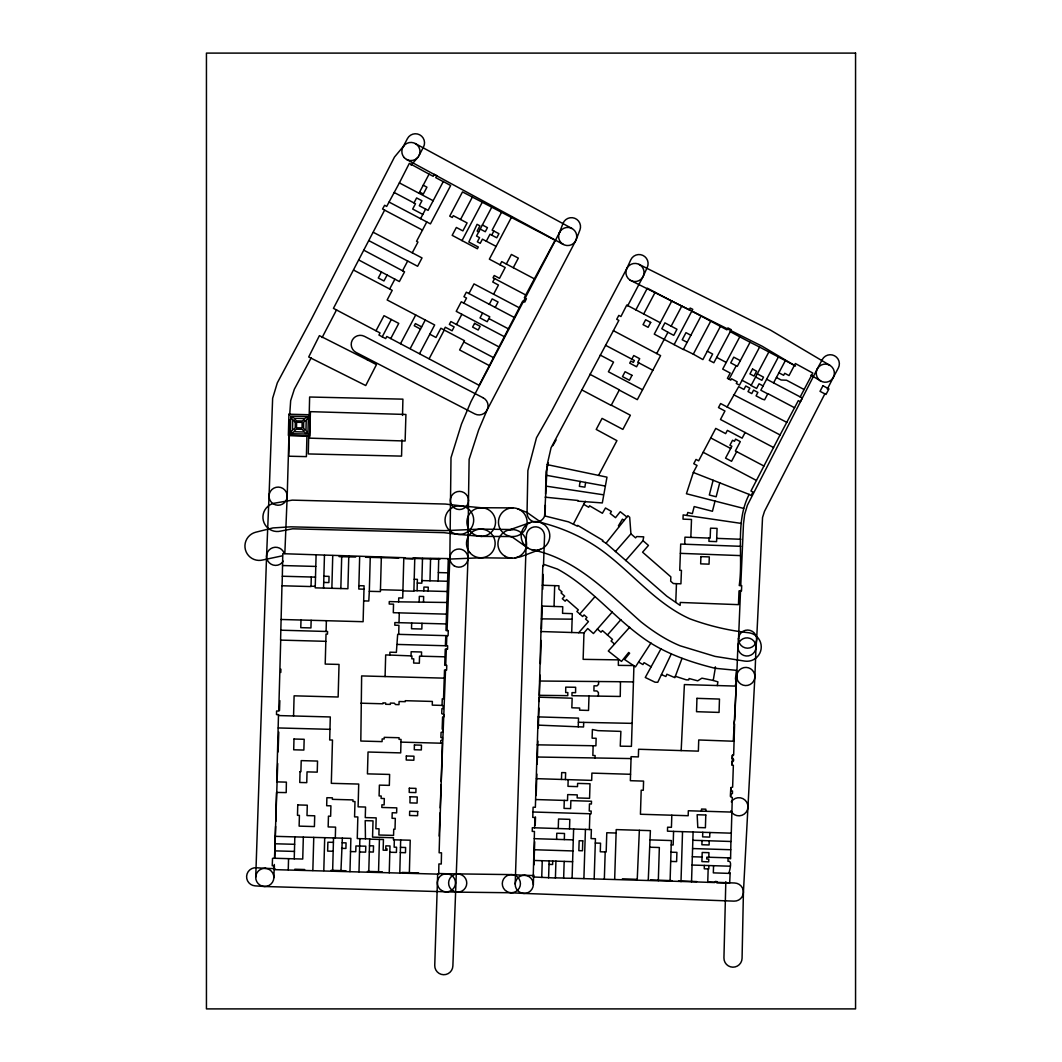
<?xml version="1.0" encoding="UTF-8"?>
<svg xmlns="http://www.w3.org/2000/svg" width="1062" height="1062" viewBox="0 0 1062 1062"><rect width="100%" height="100%" fill="white"/><g stroke="black" fill="none" stroke-linecap="round" stroke-linejoin="round"><path stroke-width="1.5" d="M385.081 676.56L385.679 654.935L389.82 655.055L389.913 652.201L396.365 652.373L397.679 634.333L448.084 635.7L448.297 630.602L445.987 630.496L448.297 558.585L413.065 558.028L413.038 558.97L405.206 558.678L405.246 557.749L282.771 553.687L282.333 576.228L311.285 577.011L311.033 586.556L281.961 585.759L280.58 640.107L325.822 641.329L326.021 634.067L327.481 634.12L327.561 631.505L280.647 630.191M468.475 500.547L467.997 558.346L452.877 965.929A9.067 9.067 0 0 1 443.531 974.717A9.067 9.067 0 0 1 434.743 965.358L437.663 874.185M400.985 742.126L442.35 743.241L439.124 852.759L441.513 852.826L441.274 864.003L438.898 863.95L438.686 874.145L274.248 869.632L274.394 865.835L272.244 865.769L272.522 858.415L274.726 858.056L276.532 792.425L286.209 792.597L286.382 782.136L276.731 781.871L278.47 715.562L330.295 716.956L329.685 739.975L332.486 740.041L331.317 783.331L358.717 784.061L358.106 806.828L365.554 807.054L365.262 817.581L376.174 817.873L375.882 828.718L379.054 828.798L378.895 835.011L393.564 835.396L393.723 829.17L395.011 829.236L395.316 818.39L392.064 818.298L392.21 812.749L396.63 812.868L396.763 807.863L381.829 807.465L381.908 804.81L384.139 804.877L384.311 798.531L381.125 798.425L381.192 796.009L379.094 795.929L379.386 785.123L389.342 785.376L389.621 774.437L367.439 773.866L368.036 752.015L400.693 752.892L401.051 739.431L399.06 739.378L399.1 737.732L384.205 737.347L384.152 738.979L382.147 738.926L382.081 741.621L360.815 741.037L361.638 675.923L444.248 678.153L443.531 698.823L442.27 698.809L442.044 705.407L432.274 705.128L432.367 701.438L405.286 700.694L405.259 701.677L399.086 701.517L398.993 704.65L395.529 704.544L394.334 703.177L390.378 703.084L390.338 704.398L385.652 704.292L385.679 702.964L382.904 702.898L382.891 703.787L360.907 703.19M414.777 558.081L413.888 591.189L402.91 590.91L402.724 598.025L398.741 597.919L398.635 601.835L447.142 602.486M738.515 639.019L740.546 590.419M660.285 322.742L626.766 305.06L620.925 316.516L618.801 315.401L616.73 319.264L618.854 320.405L551.072 447.739L547.195 464.625L544.607 515.893L568.542 521.88L577.224 526.102L577.662 525.385L602.858 540.332L602.419 541.062L605.937 543.16L666.817 596.194L680.131 605.42L680.238 602.459L738.462 604.65L739.019 590.897L741.488 590.976L741.701 585.64L739.232 585.56C743.533 555.479 734.771 522.305 749.161 494.414L751.166 495.503L752.971 492.011L750.953 491.002L780.052 434.955L798.305 400.626L800.39 401.688L802.288 398.011L766.631 379.214L778.38 356.978L794.416 365.341L789.026 375.563L784.712 373.293L783.637 375.298L778.911 372.802L773.574 382.878M756.662 639.218A9.067 9.067 0 0 0 743.148 631.213A9.067 9.067 0 0 0 742.962 646.917A9.067 9.067 0 0 0 756.662 639.218L762.543 517.499L764.467 511.406L825.041 393.511M468.475 500.6A9.067 9.067 0 0 0 454.987 492.529A9.067 9.067 0 0 0 454.748 508.247A9.067 9.067 0 0 0 468.475 500.6L469.125 459.342L478.617 430.03L487.206 409.746L575.723 240.689M533.774 860.446L555.93 861.149L555.413 878.008L533.217 876.973L534.465 831.453L532.235 831.387L532.327 827.723L534.584 827.802L535.009 817.474L532.752 817.395L533.111 807.226L535.367 807.293L538.129 716.89L578.524 718.111L578.246 726.793L583.542 726.979L583.688 722.439M629.673 627.244L608.3 651.019L621.496 661.414L628.704 652.48L629.633 653.236L624.575 659.515L633.921 665.847L633.443 681.923L620.473 681.724L620.248 696.46L571.967 695.703L572.02 692.623L575.577 692.689L575.644 687.273L565.754 687.127L565.674 692.543L567.825 692.57L567.772 695.663L539.177 695.318L542.828 565.542L544.355 564.546L557.457 569.086C588.879 586.118 611.818 615.084 641.169 636.563C662.847 652.865 690.034 662.077 714.607 668.171L715.164 667.175L715.921 668.37L736.457 670.334L735.462 678.737L736.271 682.428L735.408 684.937L736.152 684.977L734.771 719.386L733.908 723.541L734.599 724.005L733.669 754.976L732.222 755.347L732.116 758.441C734.24 757.989 734.068 762.343 732.01 761.759L731.917 764.839L733.351 765.317L732.634 787.141L730.975 787.526L730.868 790.553L732.501 791.031L732.422 793.579L730.988 793.938L730.895 797.004L732.302 797.456L731.041 841.489L692.849 840.268L691.535 881.765L572.086 878.287L573.626 829.01L534.584 827.802M598.371 696.101L598.424 692.53L596.91 690.964L593.923 690.911L594.003 685.813L596.99 685.866L598.543 684.34L598.596 681.406M545.35 505.167L545.191 513.132A9.067 9.067 0 0 1 535.938 522.026A9.067 9.067 0 0 1 527.044 512.787L527.88 470.546L536.483 437.756L551.656 411.074L626.965 268.248M545.563 494.003L546.001 471.979L548.417 462.7M349.969 871.623L350.885 838.383L342.349 838.157L340.955 870.959M730.921 841.502L730.59 858.786L728.12 858.322L727.961 861.295C732.554 860.008 729.859 869.791 729.036 872.818L730.152 872.765L729.674 883.013L716.837 882.827L717.062 881.633L715.363 881.447L714.726 882.549L691.535 881.765M280.713 640.094L278.748 711.049L276.585 710.996L276.492 714.567L278.642 714.633L278.616 715.562M308.737 434.411L308.285 453.939L401.569 456.116L401.954 439.841M309.161 416.53L309.626 397.015L402.91 399.153L402.525 415.428M316.091 555.147L315.215 587.844L347.898 588.733L348.787 556.156M422.49 558.4L421.826 583.171L417.286 583.051M537.014 757.02L595.052 757.963L595.105 755.547L592.848 755.48L593.14 745.736L595.915 745.789L596.14 738.289L592.118 738.183L592.384 729.514L597.946 730.643L620.885 731.386L620.248 746.174L631.425 746.347L633.443 681.923M269.044 495.941L272.642 398.29L277.315 382.864L311.458 319.038L394.493 157.043L404.051 145.574M287.191 496.392A9.067 9.067 0 0 0 273.77 488.201A9.067 9.067 0 0 0 273.385 503.906A9.067 9.067 0 0 0 287.191 496.392L289.395 420.048M274.7 858.269L294.24 858.813L294.824 836.883L275.151 836.338M332.645 870.787L333.534 837.918L342.349 838.157M335.313 837.971L335.592 827.139L328.158 826.926L328.45 816.147L330.64 816.227L330.919 805.832L326.684 805.726L326.884 797.708L332.393 797.827L332.366 799.341L352.996 799.912L352.956 801.505L354.987 801.558L354.575 816.864L357.841 816.957L357.257 838.568L369.695 838.9L368.766 871.995M359.673 556.647L358.783 589.025L363.987 589.184L363.111 621.708L281.032 619.478M358.983 871.809L359.872 838.648M399.777 873.11L400.666 839.989L410.224 840.215L409.348 873.256M411.047 655.918L411.153 651.723L421.574 652.002L421.455 656.197L419.543 656.157L419.344 663.219L413.636 663.046L413.755 658.852L411.83 658.798L411.923 655.918L389.82 655.055M447.885 581.299L438.128 581.007L438.725 558.546M731.691 812.085L688.322 810.757L688.176 815.722L640.439 814.249L641.196 790.208L643.28 790.274L643.585 781.114L630.35 780.689L631.107 756.675L638.355 756.914L638.594 749.254L698.371 751.139L698.73 739.975L734.068 741.249M282.08 585.759L282.333 576.228M288.253 869.751L288.559 858.654M293.563 715.987L294.108 695.822L338.141 697.004L339.03 664.427L325.211 664.082L325.822 641.329M294.824 836.883L303.334 837.108L302.736 859.039L294.24 858.813M311.139 620.301L310.94 627.921L300.772 627.655L300.997 620.022M312.839 870.535L313.768 837.4L333.534 837.918M323.565 588.082L324.454 555.373M326.087 631.465L326.379 620.699M323.804 870.588L324.706 837.692M331.862 588.295L332.738 555.572M340.836 588.534L341.712 556.037M381.338 557.311L380.408 591.587L369.324 591.308L370.253 557.165M378.537 872.247L379.413 839.418L369.682 839.139M389.25 872.791L389.993 845.963L385.864 845.843L385.772 848.817L387.033 848.857L386.993 850.29L383.143 850.171L383.435 839.524L379.413 839.418M398.701 634.359L398.94 625.319L394.798 625.186L394.878 622.571L446.226 623.952M399.007 622.677L399.285 612.867L446.637 614.141M402.91 590.91L403.812 557.696M411.671 623.022L411.512 628.744L421.826 629.023L421.986 623.301M413.888 590.631L417.087 590.698L417.393 579.348L414.207 579.255M423.512 601.849L423.658 596.499L419.317 596.379L419.158 601.729M429.977 580.795L430.575 558.559M449.85 557.842L451.005 457.695L461.479 424.07L470.957 401.662L559.647 232.273M363.987 589.184L364.08 585.812L358.876 585.68M400.666 839.989L394.347 839.816L394.135 847.157L396.577 847.237L396.418 852.428L389.794 852.242M423.818 590.884L423.924 587.06L428.252 587.18L428.145 591.003L417.087 590.698M565.422 779.574L565.634 772.698L561.692 772.578L561.479 779.442L591.68 780.384L591.906 773.109L630.549 774.291M568.17 779.654L567.971 786.331L577.502 786.623L577.609 783.384L590.021 783.756L589.569 798.319L577.157 797.934L577.25 794.88L567.705 794.588L567.52 800.509L535.62 799.54M365.461 838.781L365.195 820.647L373.027 820.873L372.55 837.121L393.498 837.745L393.431 839.803L394.347 839.816M541.7 606.07L554.045 606.468L554.683 585.64L542.27 585.242M548.603 877.823L549.12 860.924M552.731 861.043L552.625 864.495L549.014 864.375M558.254 828.546L558.546 819.001L569.816 819.346L569.511 828.891M564.28 800.403L564.028 808.394L570.613 808.607L570.865 800.615L591.494 801.252L591.401 804L589.463 803.934L589.251 811.023L591.189 811.063L591.096 813.797L532.938 811.992M564.32 839.591L564.506 833.484L556.78 833.245L556.581 839.352L534.279 838.661M572.086 878.287L563.656 878.168L564.174 861.401L555.93 861.149M612.243 612.057L593.446 633.536L587.724 628.518L583.967 632.886L571.714 632.501L572.299 613.637L562.541 613.332L562.754 606.721L554.045 606.468M583.901 878.526L585.428 829.395M573.626 829.01L589.37 829.528L589.861 813.784M594.176 878.778L595.437 838.728L591.096 838.568L591.375 829.581L589.37 829.528M604.344 878.978L605.194 851.936L600.282 851.777L600.548 843.188L595.291 843.042M614.672 879.256L616.212 829.595L650.395 830.643L648.258 880.305M637.227 879.774L639.351 830.311M658.321 880.703L659.343 847.516L649.864 847.224M670.095 880.863L671.343 840.546L650.103 839.883M671.821 815.204L671.436 827.311L667.6 827.205L667.467 831.174L673.573 831.4L673.162 844.98L671.211 844.914M681.167 750.608L684.393 684.578L735.727 686.092M680.994 881.699L682.534 831.665L731.121 833.166M692.849 840.268L693.101 831.984M701.451 811.142L701.517 809.058L705.858 809.191L705.805 811.288M708.805 857.26L708.951 852.667L702.194 852.481L701.902 861.601L708.673 861.826L708.766 859.078L706.734 858.999L706.788 857.18L730.404 857.91M709.23 840.759L709.097 844.954L701.889 844.755L702.035 840.52M709.841 832.502L709.695 837.095L702.606 836.856L702.765 832.289M515.203 884.075L526.433 535.235A9.067 9.067 0 0 1 536.151 526.845A9.067 9.067 0 0 1 544.527 536.549L543.465 566.192M533.336 884.646A9.067 9.067 0 0 0 519.995 876.362A9.067 9.067 0 0 0 519.491 892.067A9.067 9.067 0 0 0 533.336 884.646L533.655 874.743M533.974 864.84L534.704 841.741M535.235 825.24L535.5 816.997M536.177 795.544L536.854 774.092M537.173 764.202L537.903 741.09M538.328 727.895L538.952 708.102M539.164 701.491L540.014 675.1M540.372 663.551L541.116 640.452M541.474 628.903L542.164 607.451M542.735 589.291L543.213 574.449M541.726 877.464L542.257 860.724M583.967 632.886L583.131 659.343L618.416 659.874L618.336 665.356L633.523 665.555M588.998 695.982L588.534 710.438L579.613 710.159L579.679 708.035L571.847 707.796L572.152 698.212L539.098 697.19L538.275 716.877M708.898 865.557L704.358 865.424L704.252 868.809L708.792 868.942L708.898 865.557L730.284 866.207M707.73 882.429L708.168 868.942M713.558 865.703L713.332 872.871L730.072 873.415M255.73 877.106L266.575 556.023M273.863 877.716A9.067 9.067 0 0 0 260.522 869.406A9.067 9.067 0 0 0 259.991 885.111A9.067 9.067 0 0 0 273.863 877.716L274.315 864.481M274.527 857.857L275.589 826.409M275.762 821.444L277.713 763.525M278.111 751.936L278.775 732.076M279.505 710.558L279.837 700.628M280.793 672.485L280.899 669.179M440.69 743.214L440.783 740.639L442.336 739.948L442.416 737.572L440.889 737.519L441.075 732.435L443.199 731.652L443.292 729.196L442.164 729.129L442.588 716.969L443.73 716.996L443.823 714.514L441.739 713.611L441.925 708.633L443.08 708.659L443.186 706.071L442.044 705.407M444.248 678.153L444.513 669.976L446.611 670.056L446.77 665.356L444.699 665.263L445.257 649.174L447.54 649.24L447.646 645.815L397.414 644.435M625.624 560.577L642.988 540.664L648.457 545.43L642.576 552.187L670.839 576.839L670.68 581.206L673.348 583.542L680.928 583.821L681.446 570.374L679.746 570.307L680.702 544.076L740.811 546.319M684.711 544.222L684.963 537.173L710.159 538.129L710.531 528.172L717.076 528.398L716.584 541.633L708.925 541.341L709.044 538.062M737.864 646.625L736.749 676.136M755.998 647.262L754.883 676.826A9.067 9.067 0 0 1 740.971 684.167A9.067 9.067 0 0 1 741.581 668.463A9.067 9.067 0 0 1 754.883 676.826M675.764 602.38L676.467 583.675M690.831 537.399L691.508 519.477L683.012 519.145L683.158 514.897L741.409 523.433M439.137 836.086L440.026 812.895M440.212 807.916L441.115 784.725M441.234 781.406L445.509 670.401M445.708 665.436L446.345 648.869M446.478 645.55L446.85 635.607M447.049 630.642L449.85 557.749M269.044 495.795L266.575 555.944M287.178 496.538L284.842 553.501M445.801 635.62L445.376 645.723M740.758 585.56L743.48 523.938L744.648 514.42L747.396 505.207L817.236 369.005M725.811 881.739L723.939 957.924A9.067 9.067 0 0 0 732.82 967.177A9.067 9.067 0 0 0 742.072 958.296L743.413 892.399L754.87 676.959M730.351 796.381L730.789 788.137M732.023 765.052L732.541 755.162M733.338 740.32L736.749 676.003M289.674 415.176L290.669 400.639L294.347 389.196L311.299 357.655M738.541 638.381L737.891 646.121M756.635 639.855L755.971 647.754A9.067 9.067 0 0 1 741.701 654.351A9.067 9.067 0 0 1 743.121 638.7A9.067 9.067 0 0 1 755.971 647.754M547.195 464.625L606.986 477.157L602.313 502.937L577.927 501.145L577.993 500.481L545.125 497.175M580.104 481.431L585.6 482.453L584.896 487.153L579.361 486.343L580.104 481.431L546.678 475.338M717.275 685.614L717.912 681.857L713.226 680.463L715.443 667.202M780.052 434.955L720.62 403.547L718.483 407.569L724.948 411.007L720.474 419.49L745.126 432.513L742.139 438.168L727.377 430.362L725.651 433.628L715.761 428.398L698.65 460.815L696.022 459.434L693.765 463.696L697.044 465.448L693.327 472.484L686.424 493.75L715.031 501.091L712.443 511.273L694.176 506.574L692.358 513.623L687.791 512.468L687.008 515.455M713.12 480.25L709.323 495.011L716.16 496.777L719.731 482.838L693.327 472.484M682.003 658.413L674.848 677.649L666.87 674.237L665.887 676.507L661.427 674.609M559.223 233.215L562.993 223.458A9.067 9.067 0 0 1 574.728 218.268A9.067 9.067 0 0 1 579.918 230.003L576.148 239.746M413.981 202.935L416.623 197.93L421.933 200.745L419.291 205.749L428.079 210.382L433.163 200.718L399.378 182.89L386.687 206.426L384.63 205.285L382.559 208.988L384.617 210.13L333.441 308.352L380.05 332.937L378.922 335.034L382.227 336.813L385.705 338.592L386.78 336.481L479.161 385.333L522.716 301.09L524.774 302.099L526.42 298.714L524.362 297.732L525.717 294.97L555.107 240.251L462.501 191.917L449.73 216.13L452.306 217.484L453.275 215.666L467.094 222.927L462.886 230.892L456.355 227.467L452.173 235.339L477.382 248.76L478.298 247.008L468.833 242.017L477.064 224.334L479.918 225.834L477.143 231.104L478.71 231.928L491.879 206.971M626.739 268.726L630.775 259.845A9.067 9.067 0 0 1 642.802 255.358A9.067 9.067 0 0 1 647.289 267.372L643.253 276.239M667.945 332.287L661.812 328.729L664.905 322.861L676.972 329.247L673.759 335.353L667.945 332.287L656.701 353.553M671.33 653.86L657.75 682.295L655.015 682.189L645.271 677.476L660.962 648.829M727.098 406.972L738.701 386.661L743.931 389.449L745.75 385.997L749.852 388.148L748.02 391.599L751.763 393.577L753.582 390.139L757.883 392.409L756.064 395.847L762.277 399.126L764.6 399.843L767.879 393.644L794.655 407.795M336.574 309.812L322.091 337.583M418.999 193.244L429.075 174.128L409.348 163.336L399.378 182.89M827.311 389.09L833.378 377.302M410.251 348.495L425.265 320.02L387.152 299.962L392.223 290.351L353.633 270.093M707.305 351.203L712.642 354.044L709.297 360.376L713.837 362.753L731.306 329.711L727.948 327.906L726.912 329.857L701.039 316.011L683.344 349.517L654.272 334.132L671.742 301.077L689.251 309.892L690.167 308.046L692.756 309.321L674.118 344.619M800.177 396.962L812.802 373.067L795.385 363.536L794.416 365.341M482.613 313.038L480.037 317.936L487.206 321.72L489.781 316.821L461.266 301.794L456.235 311.339L504.437 336.734M573.427 524.004L585.321 501.224M402.883 147.286L407.423 138.618A9.067 9.067 0 0 1 419.663 134.794A9.067 9.067 0 0 1 423.499 147.034L418.959 155.702M429.805 334.211L435.991 337.49L440.876 328.238L443.916 329.87L445.297 327.229L452.093 330.786L454.124 326.91L449.345 324.401L450.872 321.547L499.18 347.008M433.163 200.718L443.319 181.496L450.66 185.545L430.442 223.883L420.565 218.666L425.623 209.081M390.763 338.552L398.754 323.392L391.334 319.516L382.227 336.813M511.605 217.006L496.1 246.384L486.316 241.22L489.994 234.237L496.777 237.795L498.928 233.693L492.144 230.135L501.768 211.882M443.916 329.87L464.492 340.703L459.62 349.942L489.396 365.633M514.459 317.565L495.224 307.409L498.065 301.993L492.171 298.887L489.303 304.29L466.337 292.183L463.948 296.696L466.537 298.077L463.855 303.148M635.846 309.918L647.329 288.2L671.742 301.077M638.7 362.806L636.589 366.762L629.726 363.151L630.828 361.053L633.364 362.394L634.372 360.522L631.837 359.155L633.735 355.544L639.696 358.69L637.771 362.301L652.838 370.266L660.591 355.611L613.385 330.667M381.457 271.978L378.284 277.978L383.953 280.965L387.112 275.045L358.73 259.964M426.765 221.958L416.556 241.313L417.95 242.056L412.268 252.809M460.55 219.476L472.431 196.948M400.547 343.676L415.707 314.976M461.983 240.649L482.321 202.125M478.71 231.928L476.533 236.043L479.559 237.662L477.356 241.817L480.236 243.317L482.427 239.162L486.316 241.22M419.596 353.566L434.663 324.972L425.265 320.02M491.706 235.127L493.87 231.025M429.167 358.69L444.274 330.03M468.926 293.537L474.01 283.899L519.411 307.847M496.1 246.384L489.356 259.155L505.193 267.531L499.512 278.337L494.215 275.523L493.047 277.753L525.717 294.97M456.487 324.494L461.864 314.286M494.573 278.549L492.755 282.014L498.45 285.028L493.578 294.24M506.322 264.04L511.393 254.455L518.336 258.119L513.278 267.69L501.715 261.597L500.016 264.796M627.642 305.883L643.014 276.717M581.684 389.847L611.154 405.418L619.372 389.86L589.875 374.262M652.838 370.266L637.333 399.657L619.252 390.099M598.57 475.391L616.929 440.65L596.22 429.433L602.061 418.388L622.876 429.393L630.35 415.229L611.287 405.166M683.437 349.332L693.3 354.164L710.73 321.175M720.394 326.419L702.885 359.58L693.3 354.164M730.271 331.663L739.776 336.827L722.718 369.098L730.205 373.054L727.404 378.337L730.789 380.116L731.492 378.776L737.187 381.802L736.298 383.475L739.484 385.161L759.609 347.075L778.38 356.978M740.347 360.615L737.307 366.363L730.736 362.872L733.749 357.164L740.347 360.615L750.077 342.229L759.609 347.075M766.631 379.214L763.1 385.918L759.064 383.794L756.609 388.453L751.086 385.533L768.795 352.053M763.1 385.918L760.83 390.219L767.76 393.883M736.683 451.642L731.572 461.293L725.558 458.134L731.851 446.239L729.926 445.23L732.541 440.279L734.466 441.274L735.581 439.124L740.307 441.619L735.395 450.938L763.91 466.019M778.911 372.802L785.402 360.496M376.041 330.72L384.006 315.68L391.334 319.516M643.691 313.98L655.108 292.408M671.157 326.18L681.751 306.161M729.09 379.214L736.205 365.766M363.947 250.26L402.525 270.744L407.675 261.04L417.618 266.27L422.026 257.933L373.386 232.352M389.648 289.01L394.891 279.187L399.365 281.549L404.556 271.806L402.525 270.744M817.302 368.886L822.293 359.527A9.067 9.067 0 0 1 834.559 355.797A9.067 9.067 0 0 1 838.303 368.063L833.312 377.422M552.851 445.682L556.103 439.96M633.921 665.847L635.448 666.87L650.966 642.961M605.977 543.279L627.868 515.72L629.686 517.287L630.921 533.828L635.567 537.876L636.696 536.562L643.705 536.841L642.988 540.664M411.1 165.181L417.791 157.428M615.429 551.603L630.921 533.828M578.71 632.726L588.441 621.589L585.574 619.08L586.981 617.46L584.073 614.925L582.666 616.531L576.905 611.5L578.325 609.88L566.55 599.565L565.143 601.172L562.342 598.729L564.639 596.101L561.068 592.968L561.997 591.879L558.864 589.131L558.97 585.773L554.683 585.64M579.786 614.009L594.906 596.751M614.46 643.997L611.075 641.023L612.482 639.417L607.464 634.983L620.912 619.65M530.456 522.477L509.879 529.752M540.518 549.306L520.792 556.7L514.619 558.001M447.925 559.143L481.139 557.762M282.465 555.798L262.885 559.953A14.324 14.324 0 0 1 245.402 549.731A14.324 14.324 0 0 1 255.61 532.248L272.974 527.92L290.749 526.832L445.044 530.628L480.502 529.128M480.967 507.729L460.828 505.844M481.498 536.376L457.895 534.345M481.312 507.729L512.88 507.901M481.152 536.376L512.72 536.549A14.324 14.324 0 0 0 525.929 516.504A14.324 14.324 0 0 0 502.233 512.548A14.324 14.324 0 0 0 508.22 535.806L512.495 537.239L527.057 547.474M511.472 874.61L446.611 873.747M457.576 892.133L511.26 892.757M481.02 529.115L512.442 529.553M480.621 557.776L512.057 558.2M620.473 681.724L539.576 681.021M537.186 744.834L593.14 745.736M595.052 757.963L631.054 758.573M342.216 842.79L346.053 842.87L345.92 848.458L341.552 848.339M555.413 877.862L563.656 878.035M457.496 892.133L264.531 886.491M339.083 556.634L355.651 557.032M365.593 557.271L398.741 558.068M405.365 558.227L439.987 559.13M333.415 842.365L327.879 842.219L327.64 851.1L333.176 851.246M282.545 565.542L315.786 566.431M323.897 576.241L329.047 576.374L328.888 582.573L323.724 582.441M421.88 580.582L438.128 581.007M380.462 589.715L402.936 590.326M428.145 591.003L447.726 591.521M363.669 600.893L368.793 601.026L369.324 591.308M421.455 656.197L444.991 656.82M278.271 727.948L329.977 729.328M275.005 843.772L294.625 844.303M400.467 847.357L405.618 847.489L405.485 852.706L400.334 852.56M369.337 851.936L373.346 852.056L373.519 845.883L369.496 845.75M359.527 851.976L365.62 852.149L365.779 846.202L355.929 845.963L355.77 851.711L350.513 851.551M438.354 572.564L447.965 572.83M311.285 577.011L315.52 577.131M311.033 586.211L315.255 586.33M399.285 612.867L393.298 612.708L393.537 604.159L389.21 604.039L389.276 601.57L398.635 601.835M303.334 837.108L313.768 837.4M274.939 850.874L294.44 851.419M572.113 619.173L541.328 618.88M578.246 726.793L538.009 725.12M673.573 831.4L682.534 831.665M692.066 865.052L704.358 865.424M524.535 875.287L533.655 875.553M265.062 868.344L274.965 868.636M294.785 869.234L304.688 869.526M331.105 870.309L345.973 870.76M367.425 871.398L382.293 871.836M402.1 872.433L418.614 872.924M438.433 873.508L446.677 873.76M524.017 893.421L734.015 901.134A9.067 9.067 0 0 0 743.413 892.399A9.067 9.067 0 0 0 734.692 883L708.261 882.018M540.983 631.532L571.714 632.501M632.142 723.355L578.392 722.266M536.416 778.645L561.479 779.442M616.106 833.033L606.787 832.741L606.176 851.989L605.194 851.936M556.581 839.352L573.294 839.869M692.583 848.551L730.722 849.733M670.985 852.189L676.906 852.374L676.613 861.601L670.693 861.415M534 849.733L572.962 850.941M692.331 856.742L702.035 857.034M564.174 861.401L572.63 861.68M716.704 538.368L740.891 539.27M622.385 878.805L637.253 879.363M650.462 879.854L671.927 880.663M678.538 880.902L696.712 881.579M680.37 553.355L740.32 555.599M511.844 874.623L524.747 875.3M510.888 892.744L523.792 893.421M265.407 868.371L256.287 867.747A9.067 9.067 0 0 0 246.623 876.19A9.067 9.067 0 0 0 255.066 885.854L264.186 886.465M461.081 505.87L445.469 504.052L292.262 500.136L273.837 503.282A14.324 14.324 0 0 0 263.336 520.592A14.324 14.324 0 0 0 280.647 531.106L292.581 528.81L444.062 532.673L457.642 534.319M545.841 486.104L603.123 494.746M585.6 482.453L605.128 486.024M713.226 680.463L701.902 678.167L697.721 680.835L689.105 678.525L688.72 679.892L686.225 679.813L675.326 676.282M715.031 501.091L743.639 508.419M539.084 522.026C564.148 528.106 588.175 539.177 608.287 555.413C635.275 576.653 658.042 604.61 689.968 618.867C709.058 625.916 728.837 630.629 749.068 632.779A14.324 14.324 0 0 1 761.096 649.081A14.324 14.324 0 0 1 744.794 661.108L715.045 656.396L680.224 645.829C665.967 639.988 652.984 631.346 640.944 621.814C608.46 593.14 576.294 558.612 531.876 549.758M517.367 508.658L527.124 512.521L543.903 524.309M719.731 482.838L749.161 494.414M639.058 264.372L770.468 330.109L829.926 365.355M630.934 280.594L762.065 346.185L795.557 366.058M691.787 311.179L701.039 316.011M687.127 342.322L682.229 339.76L685.972 332.658L690.871 335.26M739.776 336.827L750.077 342.229M423.234 185.226L426.937 187.177L423.34 194.027L419.609 192.049M368.979 240.702L407.675 261.04M480.21 229.073L485.281 231.728L487.445 227.653L482.374 224.971M394.148 192.474L415.494 203.731L412.68 209.055L422.822 214.405M389.104 202.085L420.565 218.666M605.539 345.283L631.837 359.155M488.878 318.573L508.486 328.901M463.815 341.964L493.578 357.668M421.641 326.884L415.401 323.591L414.246 325.755L420.512 329.074M429.075 174.128L433.216 176.319L434.265 174.341L436.801 175.695L435.752 177.646L443.239 181.629M804.08 389.515L786.53 380.223L781.154 380.01L776.415 377.501M755.6 376.983L761.866 380.302L763.525 377.143L757.272 373.824M716.691 357.39L726.235 362.434M513.278 267.69L534.199 278.748M786.823 422.371L733.563 394.692M384.617 210.13L422.464 230.109M600.242 355.08L613.531 362.115L608.407 371.766L642.537 389.794M745.126 432.513L773.574 447.54M489.303 304.29L495.224 307.409M710.73 437.916L730.669 448.469M703.163 452.279L756.409 480.436M742.072 380.289L751.285 385.174M387.112 275.045L394.891 279.187M415.242 143.516L572.006 228.503M406.6 159.473L563.364 244.459M638.594 662.024L642.935 664.56L644.063 662.661L651.112 666.817M583.702 504.331L588.693 507.264L589.569 505.777L602.393 513.278L605.499 507.994L611.407 511.446L610.199 513.45L615.522 517.685L620.248 511.725L626.872 516.995M810.903 375.165L820.674 380.966M624.084 520.486L622.425 519.172L618.429 525.796L619.305 526.513M607.464 634.983L602.419 630.589L601.012 632.209L597.388 629.036M731.28 801.823A9.067 9.067 0 0 1 745.073 800.124A9.067 9.067 0 0 1 744.343 814.01A9.067 9.067 0 0 1 730.802 810.864M283.302 561.187A9.067 9.067 0 0 1 269.257 562.78A9.067 9.067 0 0 1 270.704 548.709A9.067 9.067 0 0 1 284.138 553.143M295.289 422.172L295.249 427.8L293.696 429.287L294.917 430.508L296.298 429.194L302.179 429.38L303.599 430.853L304.86 429.619L303.599 428.278L303.652 422.238L305.006 420.91L303.798 419.663L302.418 421.003L296.537 420.871L295.196 419.49L293.922 420.738L295.289 422.172M296.59 422.291L296.537 427.813L302.073 427.893L302.126 422.357L296.59 422.291M410.091 796.779L409.945 802.885L417.087 803.084L417.247 796.978L410.091 796.779M414.406 744.966L414.286 749.745L421.335 749.931L421.468 745.179L414.406 744.966M288.917 414.22L288.373 435.393L309.573 435.924L310.131 414.764L288.917 414.22M292.767 419.769L292.488 430.203L290.988 431.65L292.408 433.15L293.869 431.73L304.475 432.008L305.829 433.415L307.343 431.995L305.962 430.535L306.228 419.981L307.701 418.587L306.281 417.087L304.714 418.574L294.267 418.309L292.926 416.901L291.4 418.348L292.767 419.769M306.931 435.871L306.4 456.62L288.705 456.209L289.342 435.433L306.931 435.871M308.392 416.556L307.94 434.092L290.298 433.694L290.762 416.131L308.392 416.556M406.321 756.011L406.228 760.02L413.848 760.233L413.968 756.197L406.321 756.011M409.308 788.216L409.202 792.411L415.879 792.584L415.985 788.402L409.308 788.216M417.698 811.487L417.592 815.696L409.56 815.483L409.68 811.262L417.698 811.487M293.988 739.019L293.696 749.799L303.865 750.051L304.17 739.285L293.988 739.019M297.758 804.93L297.479 815.324L299.418 815.377L299.126 826.13L314.405 826.568L314.71 815.789L306.998 815.576L307.29 805.195L297.758 804.93M300.042 771.676L299.763 782.482L306.745 782.654L307.037 771.875L317.233 772.14L317.538 761.069L301.21 760.618L300.904 771.689L300.042 771.676M310.423 411.658L309.639 438.155L405.126 440.995L405.923 414.472L310.423 411.658M582.772 840.852L582.48 850.768L578.843 850.662L579.162 840.732L582.772 840.852M705.792 815.005L705.394 827.749L697.8 827.524L697.15 814.74L705.792 815.005M696.951 698.345L696.526 711.699L719.054 712.416L719.478 699.062L696.951 698.345M700.907 556.607L700.654 563.856L709.044 564.161L709.31 556.913L700.907 556.607M367.306 359.832L376.452 364.624L365.74 385.546L308.697 356.978L319.41 335.645L367.306 359.832M474.568 323.366L472.617 327.083L478.179 330.03L480.143 326.299L474.568 323.366M632.009 375.351L629.421 380.262L622.491 376.598L625.08 371.713L632.009 375.351M752.533 369.032L749.958 373.93L754.007 376.081L756.582 371.196L752.533 369.032M822.944 385.758L820.023 391.32L825.997 394.48L828.931 388.918L822.944 385.758M650.701 322.423L648.112 327.322L643.041 324.64L645.643 319.755L650.701 322.423M855.56 53.1L206.44 53.1L206.44 1008.9L855.56 1008.9L855.56 53.1M483.17 397.812L364.452 336.335A9.067 9.067 0 0 0 352.226 340.225A9.067 9.067 0 0 0 356.102 352.451L474.82 413.928A9.067 9.067 0 0 0 487.06 410.038A9.067 9.067 0 0 0 483.17 397.812M470.028 530.987A14.324 14.324 0 0 0 494.56 527.283A14.324 14.324 0 0 0 479.095 507.888A14.324 14.324 0 0 0 470.028 530.987M469.643 552.413A14.324 14.324 0 0 0 494.175 548.642A14.324 14.324 0 0 0 478.643 529.288A14.324 14.324 0 0 0 469.643 552.413M454.164 565.82A9.067 9.067 0 0 0 467.997 558.346A9.067 9.067 0 0 0 454.602 550.116A9.067 9.067 0 0 0 454.164 565.82M527.907 548.045A14.324 14.324 0 0 0 549.797 536.376A14.324 14.324 0 0 0 528.743 523.247A14.324 14.324 0 0 0 527.907 548.045M562.462 243.902A9.067 9.067 0 0 0 576.719 237.291A9.067 9.067 0 0 0 563.869 228.25A9.067 9.067 0 0 0 562.462 243.902M404.144 157.534A9.067 9.067 0 0 0 419.53 154.348A9.067 9.067 0 0 0 409.082 142.613A9.067 9.067 0 0 0 404.144 157.534M629.753 279.89A9.067 9.067 0 0 0 644.023 273.319A9.067 9.067 0 0 0 631.2 264.239A9.067 9.067 0 0 0 629.753 279.89M820.143 380.621A9.067 9.067 0 0 0 834.347 373.904A9.067 9.067 0 0 0 821.43 364.956A9.067 9.067 0 0 0 820.143 380.621M504.915 556.183A14.324 14.324 0 0 0 526.566 544.063A14.324 14.324 0 0 0 505.26 531.372A14.324 14.324 0 0 0 504.915 556.183M450.753 531.544A14.324 14.324 0 0 0 473.586 521.814A14.324 14.324 0 0 0 453.739 506.919A14.324 14.324 0 0 0 450.753 531.544M441.646 890.54A9.067 9.067 0 0 0 455.479 883.093A9.067 9.067 0 0 0 442.111 874.836A9.067 9.067 0 0 0 441.646 890.54M452.983 890.819A9.067 9.067 0 0 0 466.762 883.252A9.067 9.067 0 0 0 453.315 875.115A9.067 9.067 0 0 0 452.983 890.819M506.747 891.483A9.067 9.067 0 0 0 520.433 883.783A9.067 9.067 0 0 0 506.919 875.765A9.067 9.067 0 0 0 506.747 891.483"/></g></svg>
